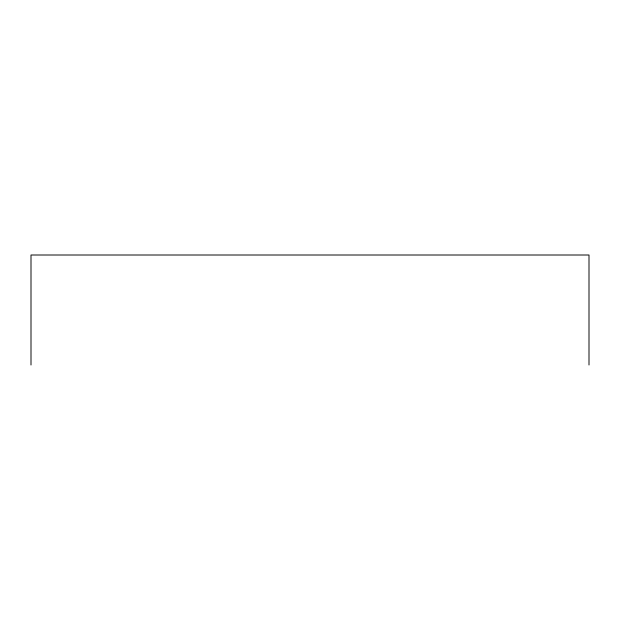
<?xml version="1.0" encoding="UTF-8"?>
<svg xmlns="http://www.w3.org/2000/svg" width="620" height="620" viewBox="0 0 620 620"><rect width="100%" height="100%" fill="white"/><g stroke="black" fill="none" stroke-linecap="round" stroke-linejoin="round"><path stroke-width="0.93" d="M589 364.994L589 255.006L31 255.006L31 364.994"/></g></svg>
